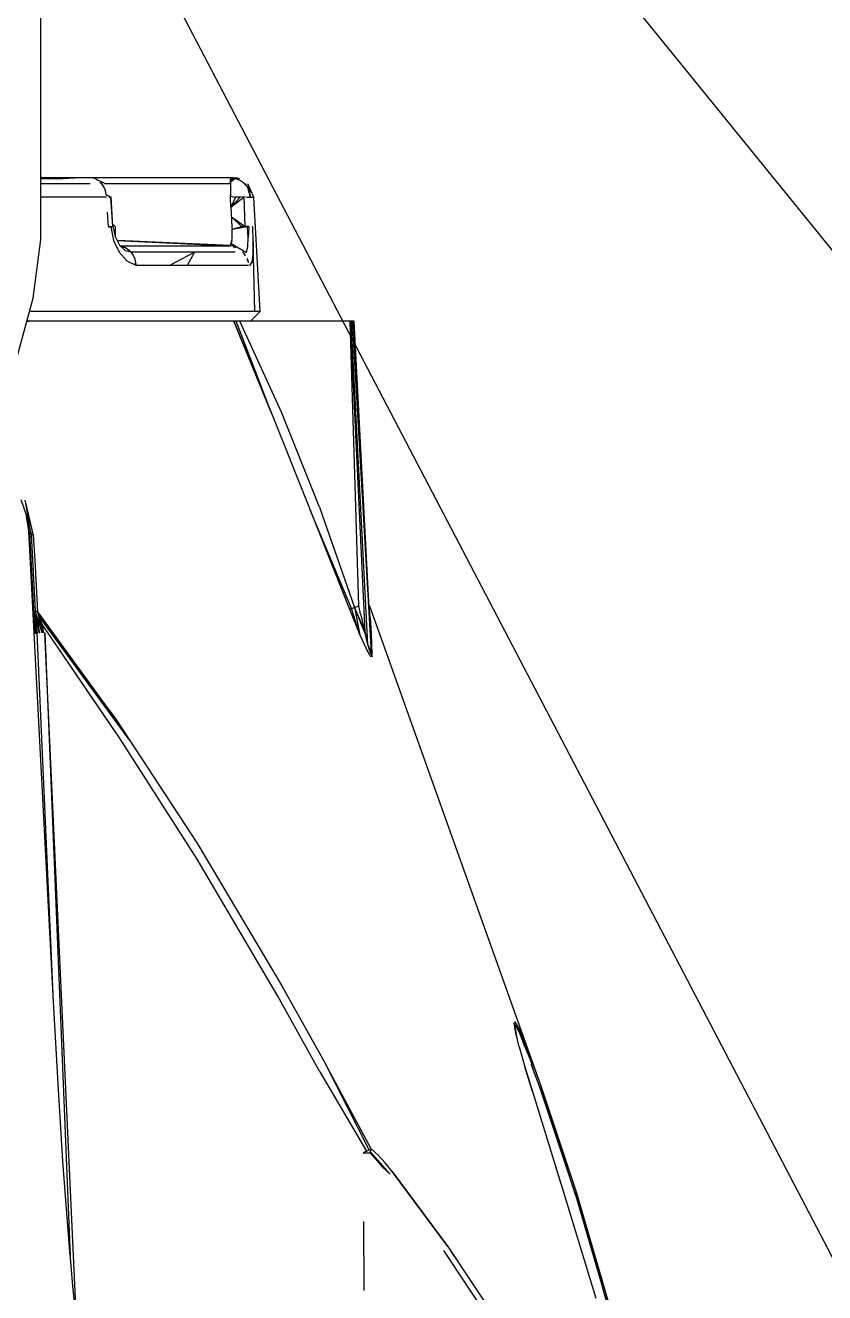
# Model space of a CAD drawing. Header units: millimetres. Extents: x -57554 to 16546, y 2142 to 98430.
# Drawn here: x -45545.6 to -45311.1, y 24897.5 to 25269.2 of the extents above; entities that cross this region are included whole.
import ezdxf

# ---------------------------------------------------------------- set-up
doc = ezdxf.new("R2010")
doc.units = ezdxf.units.MM
doc.layers.add('S-Z2-A_TEXTUAL_ANNOTATION', color=7, linetype='Continuous')

msp = doc.modelspace()

# ---------------------------------------------------------------- linework, layer by layer
at = {"color": 2, "linetype": 'Continuous'}
for p, q in [((-45541.02, 25254.65), (-45541.02, 25308.24)), ((-45541.02, 25206.44), (-45541.02, 25254.65)), ((-45540.82, 25224.57), (-45541.02, 25224.58)), ((-45541.02, 25224.58), (-45540.82, 25224.57)), ((-45540.89, 25224.57), (-45541.02, 25224.57)), ((-45541.02, 25224.57), (-45540.82, 25224.57)), ((-45541.02, 25224.57), (-45540.82, 25224.57)), ((-45541.02, 25224.46), (-45540.96, 25224.45)), ((-45484.62, 25224.45), (-45541.02, 25224.45)), ((-45541.02, 25224.32), (-45538.68, 25224.16)), ((-45526.56, 25222.7), (-45541.02, 25222.7)), ((-45540.82, 25224.57), (-45540.89, 25224.57)), ((-45540.82, 25224.57), (-45540.4, 25224.52)), ((-45540.4, 25224.52), (-45539.52, 25224.45)), ((-45536.34, 25224.15), (-45538.68, 25224.16)), ((-45537.29, 25224.45), (-45537.18, 25224.45)), ((-45536.34, 25224.15), (-45534.6, 25224.32)), ((-45534.82, 25224.45), (-45534.28, 25224.45)), ((-45533.56, 25224.45), (-45534.6, 25224.32)), ((-45534.6, 25224.32), (-45531.11, 25224.45)), ((-45534.32, 25224.36), (-45534.6, 25224.32)), ((-45533.56, 25224.45), (-45534.32, 25224.36)), ((-45534.28, 25224.45), (-45534.01, 25224.45)), ((-45525.8, 25224.41), (-45526.38, 25224.45)), ((-45525.22, 25224.26), (-45525.8, 25224.41)), ((-45524.66, 25224.03), (-45525.22, 25224.26)), ((-45524.66, 25224.03), (-45522.46, 25222.99)), ((-45524.13, 25223.7), (-45524.66, 25224.03)), ((-45523.19, 25222.81), (-45523.64, 25223.29)), ((-45523.19, 25222.81), (-45522.86, 25222.35)), ((-45523.11, 25222.69), (-45523.19, 25222.81)), ((-45522.79, 25222.25), (-45523.11, 25222.69)), ((-45522.86, 25222.35), (-45522.79, 25222.25)), ((-45522.45, 25221.63), (-45522.79, 25222.25)), ((-45522.17, 25220.97), (-45522.45, 25221.63)), ((-45522.37, 25222.8), (-45485.38, 25222.81)), ((-45484.28, 25224.42), (-45485.38, 25224.45)), ((-45485.38, 25224.41), (-45485.38, 25224.26)), ((-45485.38, 25224.03), (-45483.88, 25224.26)), ((-45483.88, 25224.26), (-45485.38, 25223.17)), ((-45485.38, 25224.26), (-45485.38, 25224.03)), ((-45485.38, 25223.7), (-45485.38, 25224.03)), ((-45485.38, 25223.7), (-45485.38, 25223.29)), ((-45485.38, 25223.29), (-45485.38, 25223.7)), ((-45485.38, 25222.81), (-45485.38, 25223.29)), ((-45485.38, 25223.17), (-45485.38, 25223.29)), ((-45485.38, 25223.17), (-45485.38, 25222.81)), ((-45485.38, 25222.81), (-45485.38, 25222.25)), ((-45485.38, 25222.25), (-45485.38, 25221.63)), ((-45485.38, 25221.63), (-45485.38, 25220.97)), ((-45485.05, 25224.45), (-45484.28, 25224.42)), ((-45484.28, 25224.42), (-45483.17, 25224.03)), ((-45483.62, 25224.36), (-45484.28, 25224.42)), ((-45483.38, 25224.34), (-45484.28, 25224.42)), ((-45483.88, 25224.26), (-45483.17, 25224.03)), ((-45483.38, 25224.34), (-45483.62, 25224.36)), ((-45482.64, 25224.16), (-45483.38, 25224.34)), ((-45483.17, 25224.03), (-45482.48, 25223.7)), ((-45482.48, 25223.7), (-45481.85, 25223.29)), ((-45481.85, 25223.29), (-45481.27, 25222.81)), ((-45480.76, 25222.25), (-45481.27, 25222.81)), ((-45481.27, 25222.81), (-45481.16, 25222.69)), ((-45481.16, 25222.69), (-45480.76, 25222.25)), ((-45480.76, 25222.25), (-45480.32, 25221.63)), ((-45478.58, 25218.77), (-45480.35, 25222.7)), ((-45479.54, 25218.8), (-45480.32, 25221.63)), ((-45480.32, 25221.63), (-45479.96, 25220.97)), ((-45521.75, 25218.77), (-45541.02, 25218.77)), ((-45521.96, 25220.26), (-45522.17, 25220.97)), ((-45521.82, 25219.52), (-45521.96, 25220.26)), ((-45520.7, 25218.85), (-45521.82, 25219.52)), ((-45521.82, 25219.52), (-45520.51, 25218.86)), ((-45520.97, 25218.83), (-45520.7, 25218.85)), ((-45520.7, 25218.85), (-45520.51, 25218.86)), ((-45520.51, 25218.86), (-45520.41, 25218.87)), ((-45519.9, 25210.24), (-45520.51, 25218.86)), ((-45519.9, 25210.24), (-45520.41, 25218.87)), ((-45485.38, 25220.97), (-45485.38, 25220.26)), ((-45485.38, 25220.26), (-45485.38, 25219.52)), ((-45485.38, 25218.77), (-45485.38, 25219.52)), ((-45485.38, 25219.52), (-45485.38, 25219.07)), ((-45485.38, 25218.77), (-45485.38, 25219.07)), ((-45485.38, 25219.07), (-45483.93, 25218.83)), ((-45485.24, 25215.89), (-45485.38, 25218.77)), ((-45485.24, 25215.89), (-45481.36, 25218.88)), ((-45485.24, 25215.89), (-45482.56, 25218.86)), ((-45483.93, 25218.83), (-45485.24, 25215.89)), ((-45482.56, 25218.86), (-45483.93, 25218.83)), ((-45481.36, 25218.88), (-45482.56, 25218.86)), ((-45481.07, 25210.24), (-45481.36, 25218.88)), ((-45480.99, 25218.87), (-45480.85, 25218.87)), ((-45480.85, 25218.87), (-45480.4, 25218.86)), ((-45480.4, 25218.86), (-45480.03, 25218.85)), ((-45480.03, 25218.85), (-45479.74, 25218.83)), ((-45479.96, 25220.97), (-45479.54, 25218.8)), ((-45479.96, 25220.97), (-45479.68, 25220.26)), ((-45479.74, 25218.83), (-45479.54, 25218.8)), ((-45479.42, 25218.77), (-45478.62, 25218.77)), ((-45479.41, 25218.77), (-45478.58, 25218.77)), ((-45476.72, 25185.25), (-45478.58, 25218.77)), ((-45521.13, 25210.14), (-45521.44, 25214.45)), ((-45485.24, 25215.89), (-45484.97, 25210.14)), ((-45519.9, 25210.24), (-45521.13, 25210.14)), ((-45521.13, 25210.14), (-45520.47, 25210.14)), ((-45520.47, 25210.14), (-45519.9, 25210.24)), ((-45520.47, 25210.14), (-45519.69, 25206.12)), ((-45519.94, 25210.93), (-45519.14, 25210.14)), ((-45519.9, 25210.24), (-45519.2, 25207.24)), ((-45519.14, 25209.39), (-45519.14, 25210.14)), ((-45485.11, 25213.01), (-45482.15, 25210.24)), ((-45485.11, 25213.01), (-45481.07, 25210.24)), ((-45484.97, 25210.14), (-45484.91, 25209.39)), ((-45484.91, 25209.39), (-45482.15, 25210.24)), ((-45484.91, 25209.39), (-45480.4, 25210.24)), ((-45480, 25210.24), (-45482.15, 25210.24)), ((-45480.4, 25210.24), (-45480, 25210.24)), ((-45480.2, 25207), (-45480.4, 25210.24)), ((-45480, 25210.24), (-45480.2, 25207)), ((-45478.85, 25210.06), (-45479.01, 25210.14)), ((-45479.01, 25210.14), (-45478.95, 25210.11)), ((-45478.95, 25210.11), (-45478.85, 25210.06)), ((-45478.72, 25205.73), (-45478.85, 25210.06)), ((-45543.28, 25189.23), (-45541.02, 25206.44)), ((-45519.2, 25207.24), (-45517.96, 25204.73)), ((-45519.14, 25208.65), (-45519.14, 25209.39)), ((-45519.14, 25207.94), (-45519.14, 25208.65)), ((-45519.14, 25207.27), (-45519.14, 25207.94)), ((-45519.14, 25207.12), (-45519.14, 25207.27)), ((-45484.95, 25206.14), (-45484.89, 25206.69)), ((-45484.87, 25208.66), (-45484.91, 25209.39)), ((-45484.89, 25206.69), (-45484.85, 25207.96)), ((-45484.89, 25206.69), (-45484.86, 25207.3)), ((-45484.85, 25207.96), (-45484.87, 25208.66)), ((-45484.86, 25207.3), (-45484.85, 25207.96)), ((-45480.32, 25204.29), (-45480.2, 25207)), ((-45519.69, 25206.12), (-45518.06, 25202.65)), ((-45485.51, 25204.66), (-45518.63, 25206.08)), ((-45518.63, 25206.08), (-45485.73, 25204.51)), ((-45515.79, 25200.13), (-45518.06, 25202.65)), ((-45517.96, 25204.73), (-45516.33, 25203.17)), ((-45485.98, 25204.45), (-45517.68, 25204.45)), ((-45517.65, 25204.43), (-45517.4, 25204.41)), ((-45517.54, 25204.32), (-45516.21, 25204.03)), ((-45517.4, 25204.41), (-45516.79, 25204.26)), ((-45516.79, 25204.26), (-45516.21, 25204.03)), ((-45516.33, 25203.17), (-45514.65, 25202.81)), ((-45516.21, 25204.03), (-45514.65, 25202.81)), ((-45516.21, 25204.03), (-45515.65, 25203.7)), ((-45515.65, 25203.7), (-45515.13, 25203.29)), ((-45515.34, 25203.12), (-45515.28, 25203.09)), ((-45515.13, 25203.29), (-45514.51, 25202.7)), ((-45515.13, 25203.29), (-45514.65, 25202.81)), ((-45514.23, 25202.25), (-45514.65, 25202.81)), ((-45514.65, 25202.81), (-45514.57, 25202.69)), ((-45514.57, 25202.69), (-45514.23, 25202.25)), ((-45484.04, 25202.7), (-45514.51, 25202.7)), ((-45514.23, 25202.25), (-45514.51, 25202.7)), ((-45503.34, 25198.77), (-45495.94, 25202.7)), ((-45495.94, 25202.7), (-45498.12, 25198.77)), ((-45485.98, 25204.45), (-45485.73, 25204.51)), ((-45485.73, 25204.51), (-45485.51, 25204.66)), ((-45484.96, 25206.1), (-45485.51, 25204.66)), ((-45485.51, 25204.66), (-45485.17, 25205.24)), ((-45485.17, 25205.24), (-45485.51, 25204.66)), ((-45485.32, 25204.9), (-45485.51, 25204.66)), ((-45485.51, 25204.66), (-45485.23, 25204.41)), ((-45485.17, 25205.24), (-45485.32, 25204.9)), ((-45485.23, 25204.41), (-45485.17, 25205.24)), ((-45485.05, 25205.65), (-45485.17, 25205.24)), ((-45485.17, 25205.24), (-45484.5, 25204.26)), ((-45485.17, 25205.24), (-45480.72, 25202.62)), ((-45485.05, 25205.65), (-45484.96, 25206.1)), ((-45485.05, 25205.65), (-45484.97, 25206.08)), ((-45484.97, 25206.08), (-45484.95, 25206.14)), ((-45484.5, 25204.26), (-45483.79, 25204.03)), ((-45481.8, 25202.69), (-45481.91, 25202.81)), ((-45481.4, 25202.25), (-45481.91, 25202.81)), ((-45481.4, 25202.25), (-45481.8, 25202.69)), ((-45480.72, 25202.62), (-45480.32, 25204.29)), ((-45478.72, 25205.73), (-45478.79, 25202.11)), ((-45478.73, 25205.13), (-45478.72, 25205.73)), ((-45478.21, 25185.25), (-45478.72, 25205.73)), ((-45515.79, 25200.13), (-45513.13, 25198.86)), ((-45515.77, 25200.12), (-45513.14, 25198.86)), ((-45514.23, 25202.25), (-45513.87, 25201.63)), ((-45513.87, 25201.63), (-45513.58, 25200.97)), ((-45513.58, 25200.97), (-45513.36, 25200.26)), ((-45513.36, 25200.26), (-45513.21, 25199.52)), ((-45513.14, 25198.86), (-45513.21, 25199.52)), ((-45513.21, 25199.52), (-45513.09, 25198.77)), ((-45513.15, 25198.87), (-45513.21, 25199.52)), ((-45513.13, 25198.86), (-45513.14, 25198.77)), ((-45480.96, 25201.63), (-45481.4, 25202.25)), ((-45480.96, 25201.63), (-45481.39, 25202.24)), ((-45480.61, 25200.97), (-45480.34, 25200.26)), ((-45480.38, 25200.23), (-45480.4, 25200.3)), ((-45480.34, 25200.26), (-45480.16, 25199.52)), ((-45479.7, 25198.77), (-45479.11, 25199.66)), ((-45479.38, 25199.25), (-45479.7, 25198.77)), ((-45479.11, 25199.66), (-45479.38, 25199.25)), ((-45478.79, 25202.11), (-45479.11, 25199.66)), ((-45513.14, 25198.77), (-45513.14, 25198.84)), ((-45480.07, 25198.77), (-45513.14, 25198.77)), ((-45556.1, 25142.45), (-45543.28, 25189.23)), ((-45476.72, 25185.25), (-45544.37, 25185.25)), ((-45479.52, 25182.45), (-45476.72, 25185.25)), ((-45545.14, 25182.45), (-45544.42, 25182.45)), ((-45484.41, 25182.45), (-45545.14, 25182.45)), ((-45473.39, 25155.47), (-45484.41, 25182.45)), ((-45483.73, 25182.45), (-45484.4, 25182.45)), ((-45484.4, 25182.45), (-45473.39, 25155.47)), ((-45473.39, 25155.47), (-45483.73, 25182.45)), ((-45449.18, 25182.45), (-45483.73, 25182.45)), ((-45470.45, 25155.76), (-45482.64, 25182.45)), ((-45447.77, 25098.94), (-45450.32, 25182.45)), ((-45450.32, 25182.45), (-45446.02, 25091.38)), ((-45445.06, 25087.6), (-45450.03, 25182.45)), ((-45449.55, 25182.45), (-45444.05, 25084.73)), ((-45444.05, 25085.06), (-45449.55, 25182.45)), ((-45444.05, 25085.06), (-45449.15, 25182.45)), ((-45473.39, 25155.47), (-45462.09, 25127.33)), ((-45459.26, 25127.93), (-45470.45, 25155.76)), ((-45545.24, 25125.52), (-45546.77, 25130.02)), ((-45543.13, 25119.65), (-45545.62, 25129.98)), ((-45543.87, 25119.94), (-45545.52, 25129.56)), ((-45544.56, 25120.81), (-45545.24, 25125.52)), ((-45545.24, 25125.52), (-45543.87, 25119.94)), ((-45544.37, 25120.34), (-45545.18, 25125.09)), ((-45462.09, 25127.33), (-45450.48, 25097.99)), ((-45449.94, 25098.14), (-45462.09, 25127.33)), ((-45462.09, 25127.33), (-45450.5, 25097.98)), ((-45459.26, 25127.93), (-45448.97, 25098.48)), ((-45537.32, 24982.79), (-45544.56, 25120.81)), ((-45544.37, 25120.34), (-45543.19, 25097.9)), ((-45543.13, 25119.64), (-45543.87, 25119.94)), ((-45543.87, 25119.94), (-45542.68, 25097.5)), ((-45543.87, 25119.94), (-45543.13, 25119.65)), ((-45542.73, 25112.24), (-45543.13, 25119.65)), ((-45542.73, 25112.24), (-45543.13, 25119.64)), ((-45542.33, 25104.76), (-45542.73, 25112.24)), ((-45541.92, 25097.2), (-45542.33, 25104.76)), ((-45448.97, 25098.48), (-45447.77, 25098.94)), ((-45447.25, 25096.63), (-45447.77, 25098.94)), ((-45444.73, 25099.19), (-45444.79, 25099.47)), ((-45444.65, 25098.91), (-45444.73, 25099.19)), ((-45444.65, 25098.91), (-45394.23, 24957.89)), ((-45543.27, 25098.09), (-45543.38, 25098.37)), ((-45543.19, 25097.9), (-45543.38, 25098.37)), ((-45542.56, 25090.94), (-45543.29, 25096.55)), ((-45543.29, 25096.55), (-45542.33, 25090.94)), ((-45543.19, 25097.9), (-45543.27, 25098.09)), ((-45542.33, 25090.94), (-45543.27, 25098.09)), ((-45543.27, 25098.09), (-45542.06, 25090.95)), ((-45541.4, 25090.97), (-45543.19, 25097.9)), ((-45542.06, 25090.95), (-45543.19, 25097.9)), ((-45541.91, 25097.21), (-45542.68, 25097.5)), ((-45542.68, 25097.5), (-45541.4, 25090.97)), ((-45540.64, 25091), (-45542.68, 25097.5)), ((-45542.68, 25097.5), (-45541.92, 25097.2)), ((-45540.64, 25091), (-45541.91, 25097.21)), ((-45540.24, 25091.02), (-45541.91, 25097.21)), ((-45518.99, 25065.74), (-45541.91, 25097.21)), ((-45541.91, 25097.21), (-45541.4, 25095.69)), ((-45518.99, 25065.74), (-45541.9, 25097.19)), ((-45540.24, 25091.02), (-45541.4, 25095.69)), ((-45540.7, 25093.62), (-45541.4, 25095.69)), ((-45541.4, 25095.69), (-45518.99, 25065.74)), ((-45514.89, 25059.46), (-45541.4, 25095.69)), ((-45449.94, 25098.14), (-45450.5, 25097.98)), ((-45450.5, 25097.98), (-45447.41, 25090.48)), ((-45450.48, 25097.99), (-45449.94, 25098.14)), ((-45449.94, 25098.14), (-45448.97, 25098.48)), ((-45447.41, 25090.48), (-45449.94, 25098.14)), ((-45445.83, 25090.61), (-45448.97, 25098.48)), ((-45448.97, 25098.48), (-45446.02, 25091.38)), ((-45448.97, 25098.48), (-45447.41, 25090.48)), ((-45447.25, 25096.63), (-45446.78, 25094.58)), ((-45444.57, 25097.68), (-45444.59, 25098.04)), ((-45444.44, 25095.38), (-45444.59, 25098.04)), ((-45444.39, 25094.55), (-45444.44, 25095.38)), ((-45444.44, 25095.38), (-45444.17, 25090.8)), ((-45542.56, 25090.94), (-45543.16, 25094.07)), ((-45540.7, 25093.62), (-45540.24, 25091.02)), ((-45517.91, 25060.18), (-45540.7, 25093.62)), ((-45519.54, 25062.47), (-45540.7, 25093.62)), ((-45446.78, 25094.58), (-45446.02, 25091.38)), ((-45446.02, 25091.38), (-45445.45, 25089.09)), ((-45443.92, 25084.43), (-45444.39, 25094.55)), ((-45542.75, 25090.94), (-45542.33, 25090.94)), ((-45542.75, 25090.94), (-45542.56, 25090.94)), ((-45542.33, 25090.94), (-45542.56, 25090.94)), ((-45537.32, 24982.79), (-45542.06, 25090.95)), ((-45530.5, 24887.45), (-45539.84, 25091.04)), ((-45539.84, 25091.04), (-45532.46, 24908.16)), ((-45447.41, 25090.48), (-45445.56, 25086.44)), ((-45445.06, 25087.6), (-45445.82, 25090.59)), ((-45444.99, 25087.32), (-45445.45, 25089.09)), ((-45445.06, 25087.6), (-45444.05, 25084.73)), ((-45443.79, 25084.13), (-45444.17, 25090.8)), ((-45444.17, 25090.8), (-45443.92, 25084.43)), ((-45444.37, 25084.25), (-45445.56, 25086.44)), ((-45444.8, 25086.65), (-45444.99, 25087.32)), ((-45444.99, 25087.32), (-45444.61, 25085.98)), ((-45444.61, 25085.98), (-45444.8, 25086.65)), ((-45444.61, 25085.98), (-45444.33, 25085.14)), ((-45444.31, 25084.23), (-45444.37, 25084.25)), ((-45444.37, 25084.25), (-45443.79, 25084.13)), ((-45444.28, 25085.03), (-45444.33, 25085.14)), ((-45444.12, 25084.69), (-45444.33, 25085.14)), ((-45444.31, 25084.23), (-45443.81, 25084.13)), ((-45444.12, 25084.69), (-45444.28, 25085.03)), ((-45444.05, 25084.73), (-45444.12, 25084.69)), ((-45444.05, 25084.73), (-45444.05, 25085.06)), ((-45444.05, 25085.06), (-45444.01, 25084.74)), ((-45443.81, 25084.13), (-45444.05, 25084.73)), ((-45444.01, 25084.74), (-45443.92, 25084.43)), ((-45443.92, 25084.43), (-45443.79, 25084.13)), ((-45518.99, 25065.74), (-45495.1, 25029.12)), ((-45495.12, 25024.62), (-45517.91, 25060.18)), ((-45495.1, 25029.12), (-45470.35, 24987.48)), ((-45471.49, 24984.42), (-45495.12, 25024.62)), ((-45470.35, 24987.48), (-45457.45, 24964.41)), ((-45459.17, 24962.23), (-45471.49, 24984.42)), ((-45535.98, 24958.78), (-45537.32, 24982.79)), ((-45402.18, 24976.59), (-45401.9, 24976.88)), ((-45402.01, 24976.77), (-45402.18, 24976.59)), ((-45401.77, 24974.09), (-45402.18, 24976.59)), ((-45401.87, 24976.92), (-45402.01, 24976.77)), ((-45401.7, 24975.96), (-45401.97, 24975.63)), ((-45401.97, 24975.62), (-45401.73, 24975.92)), ((-45401.9, 24976.88), (-45401.87, 24976.92)), ((-45401.87, 24976.92), (-45400.6, 24973.7)), ((-45400.78, 24974.16), (-45401.87, 24976.92)), ((-45400.84, 24975.06), (-45401.87, 24976.92)), ((-45401.73, 24975.92), (-45401.7, 24975.96)), ((-45400.76, 24974.12), (-45401.7, 24975.96)), ((-45401.2, 24971.79), (-45401.97, 24975.63)), ((-45401.97, 24975.62), (-45401.72, 24973.96)), ((-45400.67, 24969.64), (-45401.77, 24974.09)), ((-45400.67, 24974.65), (-45400.84, 24975.06)), ((-45400.84, 24975.06), (-45399.14, 24971.06)), ((-45400.76, 24974.11), (-45399.2, 24970.11)), ((-45396.99, 24964.73), (-45400.67, 24974.65)), ((-45400.67, 24974.65), (-45399.2, 24970.11)), ((-45400.67, 24969.64), (-45399.01, 24963.77)), ((-45399.2, 24970.11), (-45396.99, 24964.73)), ((-45396.95, 24965.34), (-45399.14, 24971.06)), ((-45396.99, 24964.73), (-45397.17, 24964.4)), ((-45396.99, 24964.73), (-45396.91, 24965.05)), ((-45396.91, 24965.05), (-45396.95, 24965.34)), ((-45396.04, 24962.89), (-45396.95, 24965.34)), ((-45396.95, 24965.34), (-45396.91, 24965.05)), ((-45396.04, 24962.89), (-45396.95, 24965.34)), ((-45459.17, 24962.23), (-45445.54, 24938.97)), ((-45444.1, 24939.66), (-45457.45, 24964.41)), ((-45444.73, 24939.37), (-45457.45, 24964.41)), ((-45444.12, 24939.67), (-45457.45, 24964.41)), ((-45399.01, 24963.77), (-45396.68, 24956.19)), ((-45396.79, 24956.48), (-45399.01, 24963.77)), ((-45397.17, 24964.4), (-45396.27, 24961.96)), ((-45396.27, 24961.96), (-45395.36, 24959.47)), ((-45395.13, 24960.41), (-45396.04, 24962.89)), ((-45534.55, 24936.08), (-45535.98, 24958.78)), ((-45395.36, 24959.47), (-45394.45, 24956.95)), ((-45385.39, 24929.83), (-45394.23, 24957.89)), ((-45384.23, 24926.16), (-45394.23, 24957.89)), ((-45394.23, 24957.89), (-45384, 24927.06)), ((-45396.79, 24956.48), (-45387.7, 24927.01)), ((-45396.68, 24956.19), (-45388.64, 24930.09)), ((-45394.45, 24956.95), (-45384.23, 24926.16)), ((-45445.54, 24938.97), (-45446.44, 24938.5)), ((-45445.54, 24938.97), (-45444.73, 24939.37)), ((-45444.73, 24939.37), (-45444.1, 24939.66)), ((-45444.37, 24938.87), (-45444.56, 24938.5)), ((-45444.21, 24939.26), (-45444.37, 24938.87)), ((-45442.73, 24936.61), (-45444.37, 24938.87)), ((-45444.37, 24938.87), (-45438.53, 24932.26)), ((-45444.1, 24939.66), (-45444.21, 24939.26)), ((-45444.11, 24939.66), (-45442.1, 24937.77)), ((-45442.1, 24937.77), (-45444.1, 24939.66)), ((-45532.46, 24908.16), (-45534.55, 24936.08)), ((-45446.44, 24938.5), (-45445.78, 24938.5)), ((-45445.78, 24938.5), (-45445.14, 24938.5)), ((-45445.14, 24938.5), (-45444.56, 24938.5)), ((-45442.73, 24936.61), (-45444.56, 24938.5)), ((-45444.56, 24938.5), (-45442.73, 24936.61)), ((-45442.73, 24936.61), (-45440.86, 24934.39)), ((-45440.05, 24935.54), (-45442.1, 24937.77)), ((-45437.94, 24933), (-45440.05, 24935.54)), ((-45437.95, 24932.99), (-45440.05, 24935.54)), ((-45440.86, 24934.39), (-45438.53, 24932.26)), ((-45421.68, 24911.04), (-45437.95, 24932.99)), ((-45437.94, 24933), (-45421.68, 24911.04)), ((-45387.7, 24927.01), (-45378.25, 24895.85)), ((-45384.23, 24926.16), (-45374.81, 24894.05)), ((-45384, 24927.06), (-45374.59, 24894.92)), ((-45374.97, 24894.58), (-45383.91, 24926.75)), ((-45374.81, 24894.05), (-45383.91, 24926.75)), ((-45446.13, 24898.14), (-45446.28, 24918.35)), ((-45533.11, 24915.93), (-45531.74, 24899.42)), ((-45406.46, 24885.28), (-45422.79, 24909.9)), ((-45421.68, 24911.04), (-45419.73, 24908.11)), ((-45421.68, 24911.04), (-45405.27, 24886.4)), ((-45531.74, 24899.42), (-45530.5, 24887.45))]:
    msp.add_line(p, q, dxfattribs=at)
at = {"layer": 'S-Z2-A_TEXTUAL_ANNOTATION'}
for p, q in [((-45689.22, 25635.26), (-45305.67, 24901.71)), ((-45659.22, 25635.26), (-45194.25, 25061.71))]:
    msp.add_line(p, q, dxfattribs=at)

doc.saveas('drawing.dxf')
